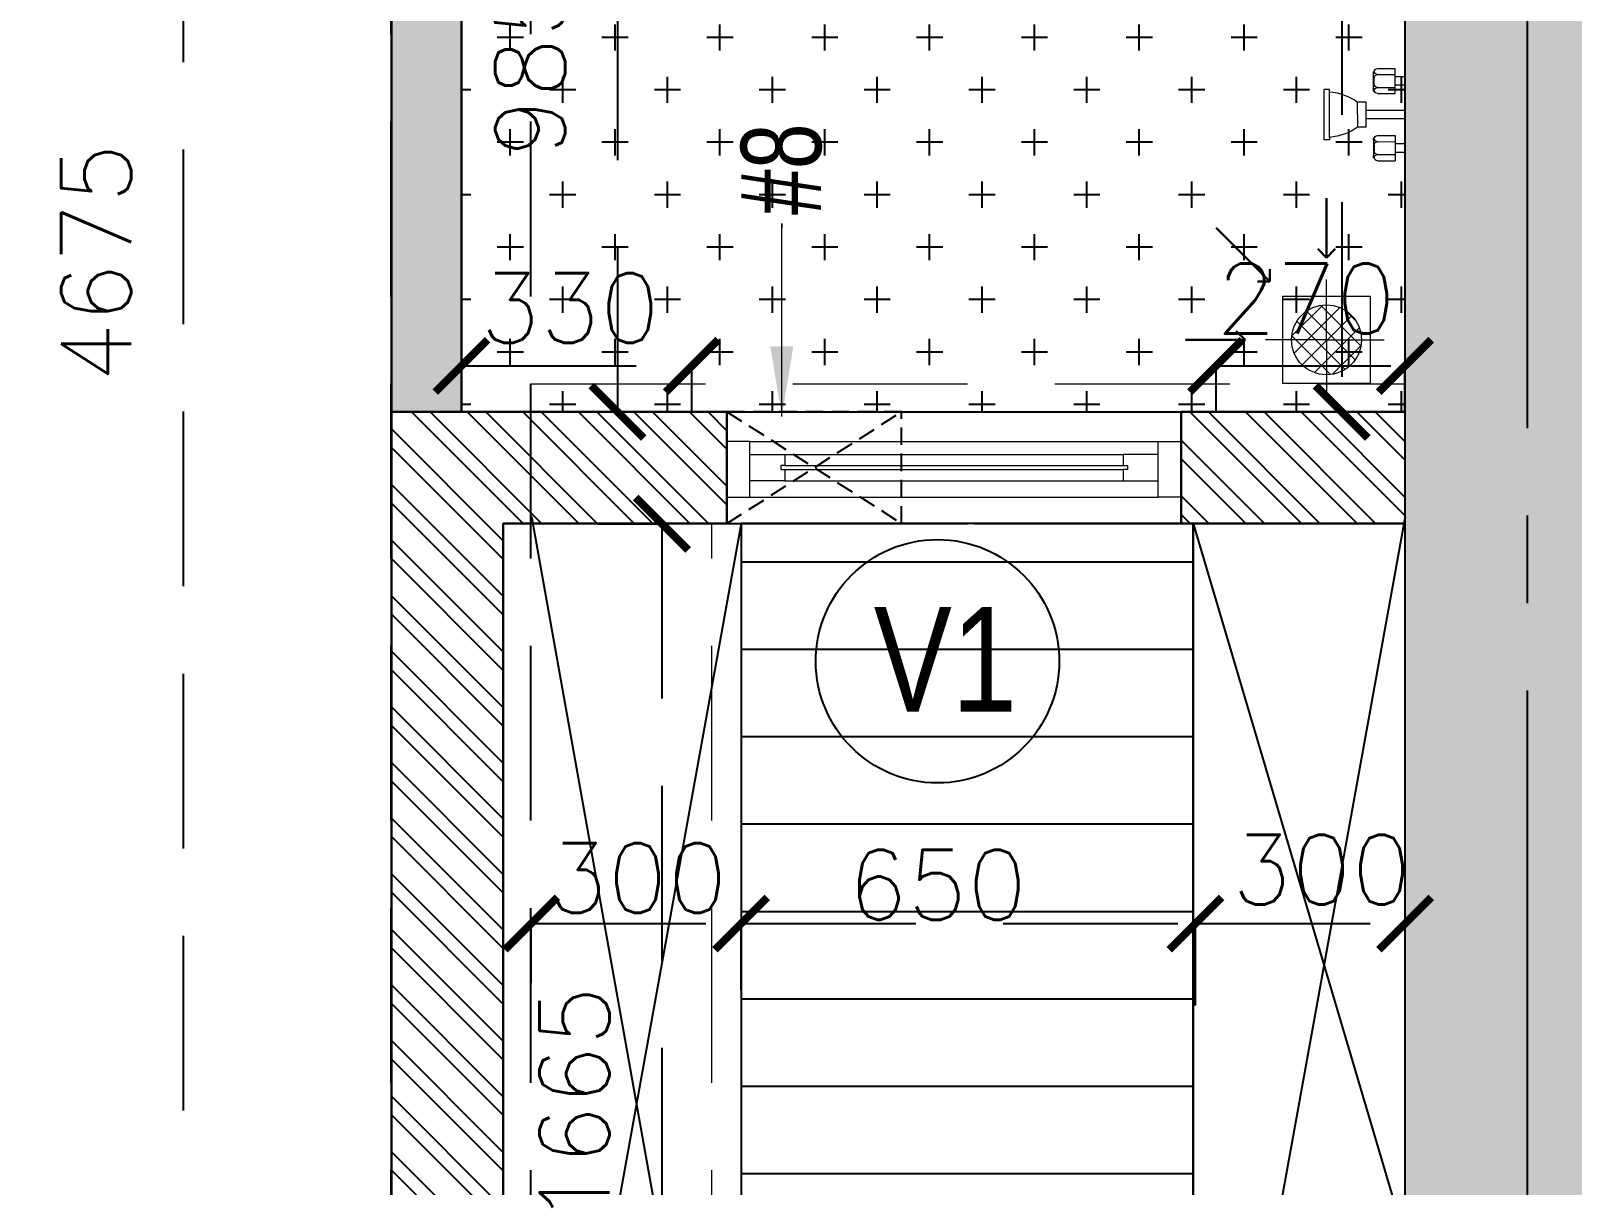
# Model space of a CAD drawing. Header units: millimetres. Extents: x 1167879 to 1231451, y -5731814 to -5645217.
# Drawn here: x 1225396 to 1227601, y -5718505 to -5716854 of the extents above; entities that cross this region are included whole.
import ezdxf
from ezdxf.enums import TextEntityAlignment as Align

# ---------------------------------------------------------------- set-up
doc = ezdxf.new("R2010")
doc.units = ezdxf.units.MM
doc.header["$LTSCALE"] = 1000
doc.header["$MEASUREMENT"] = 0
for name, pattern in [('3BHK-A$0$AUDIT_D_120904163729-0', [0]), ('3BHK-A$0$HIDDEN', [0.375, 0.25, -0.125]), ('AUDIT_D_120904163729-0', [0]), ('T8(T9 IS SIMILAR) - DIMENSION & TEXTING$0$HIDDEN', [0.375, 0.25, -0.125]), ('T8(T9 IS SIMILAR)$0$$0$HIDDEN', [0.375, 0.25, -0.125]), ('T8(T9 IS SIMILAR)$0$HIDDEN', [0.375, 0.25, -0.125]), ('T8_REFUGE COLUMNS$0$CENTER2', [1.125, 0.75, -0.125, 0.125, -0.125])]:
    doc.linetypes.add(name, pattern=pattern)
doc.layers.get('0').update_dxf_attribs({"linetype": 'AUDIT_D_120904163729-0'})
for name, color, linetype in [('3BHK-A$0$A-HATCH -160', 251, '3BHK-A$0$AUDIT_D_120904163729-0'), ('3BHK-A$0$A-TOI SUNK 50MM', 8, 'Continuous'), ('3BHK-A$0$CUT-OUT', 49, 'Continuous'), ('3BHK-A$0$ELE 1', 1, 'Continuous'), ('T8(T9 IS SIMILAR) - DIMENSION & TEXTING$0$A-DIMENSIONS', 2, 'T8(T9 IS SIMILAR) - DIMENSION & TEXTING$0$HIDDEN'), ('T8(T9 IS SIMILAR) - DIMENSION & TEXTING$0$a-window-no', 125, 'Continuous'), ('T8(T9 IS SIMILAR)$0$$6$a-beam 2', 50, 'Continuous'), ('T8(T9 IS SIMILAR)$0$S-BEAM', 20, 'T8(T9 IS SIMILAR)$0$$0$HIDDEN'), ('T8_REFUGE COLUMNS$0$A-CENTERLINE', 193, 'T8_REFUGE COLUMNS$0$CENTER2'), ('T8_REFUGE COLUMNS$0$A-RCC COLS', 3, 'Continuous'), ('T8_TYPICAL COLUMNS$0$A-RCC COLS', 3, 'Continuous')]:
    doc.layers.add(name, color=color, linetype=linetype)
for name, color, linetype, lineweight in [('3BHK-A$0$a-TOI-fixtures', 251, 'Continuous', 0), ('3BHK-A$0$A-WALL- 160', 6, 'Continuous', 30), ('3BHK-A$0$Ventilator', 5, 'Continuous', 0), ('T8(T9 IS SIMILAR) - DIMENSION & TEXTING$0$R0-18-10-2014-T1-1st Podium Floor Plan$0$Text', 2, 'Continuous', 0), ('T8(T9 IS SIMILAR)$0$D&W', 8, 'Continuous', 25), ('T8(T9 IS SIMILAR)$0$SCPL BEAM', 191, 'T8(T9 IS SIMILAR)$0$$0$HIDDEN', 13)]:
    doc.layers.add(name, color=color, linetype=linetype, lineweight=lineweight)
doc.layers.add('T8_REFUGE COLUMNS$0$COL-HATCH', color=7, linetype='Continuous', lineweight=25, true_color=0xa3a3a3)
doc.styles.add('3BHK-A$0$Romans 1', font='romans.shx', dxfattribs={"height": 100})
doc.styles.add('T8(T9 IS SIMILAR) - DIMENSION & TEXTING$0$ARIAL ARROW', font='swisscl.ttf')
doc.styles.add('T8(T9 IS SIMILAR) - DIMENSION & TEXTING$0$LODHA STANDERD', font='sanss___.ttf')
doc.styles.add('T8(T9 IS SIMILAR) - DIMENSION & TEXTING$0$Romans 1', font='romans.shx', dxfattribs={"height": 100})
doc.styles.add('T8(T9 IS SIMILAR) - DIMENSION & TEXTING$0$Tahoma', font='tahoma.ttf')
doc.dimstyles.new('3BHK-A$0$ALPINE S', dxfattribs={"dimscale": 0, "dimtxt": 100, "dimasz": 75, "dimexe": 0, "dimexo": 0, "dimgap": 75, "dimtad": 1, "dimdec": 0, "dimzin": 0, "dimdsep": 46, "dimtxsty": '3BHK-A$0$Romans 1', "dimblk": '3BHK-A$0$_ArchTick', "dimcen": 0.09, "dimclrd": 256, "dimclre": 256, "dimclrt": 7, "dimadec": 0, "dimazin": 0, "dimtfac": 1, "dimtdec": 0, "dimtofl": 0, "dimtmove": 1, "dimatfit": 0, "dimldrblk": '3BHK-A$0$_Open90', "dimfxl": 1, "dimtolj": 1, "dimtzin": 0, "dimarcsym": 0})
doc.dimstyles.new('T8(T9 IS SIMILAR) - DIMENSION & TEXTING$0$ALPINE S', dxfattribs={"dimscale": 0, "dimtxt": 100, "dimasz": 75, "dimexe": 0, "dimexo": 0, "dimgap": 75, "dimtad": 1, "dimdec": 0, "dimzin": 0, "dimdsep": 46, "dimtxsty": 'T8(T9 IS SIMILAR) - DIMENSION & TEXTING$0$Romans 1', "dimblk": 'T8(T9 IS SIMILAR) - DIMENSION & TEXTING$0$_ArchTick', "dimcen": 0.09, "dimclrd": 256, "dimclre": 256, "dimclrt": 7, "dimadec": 0, "dimazin": 0, "dimtfac": 1, "dimtdec": 0, "dimtofl": 0, "dimtmove": 1, "dimatfit": 0, "dimldrblk": 'T8(T9 IS SIMILAR) - DIMENSION & TEXTING$0$_Open90', "dimfxl": 1, "dimtolj": 1, "dimtzin": 0, "dimarcsym": 0})
doc.dimstyles.new('T8(T9 IS SIMILAR) - DIMENSION & TEXTING$0$SAMATA STD', dxfattribs={"dimtxt": 100, "dimasz": 50, "dimexe": 50, "dimexo": 50, "dimgap": 10, "dimtad": 0, "dimdec": 0, "dimrnd": 5, "dimzin": 0, "dimdsep": 46, "dimtxsty": 'T8(T9 IS SIMILAR) - DIMENSION & TEXTING$0$Tahoma', "dimblk": 'T8(T9 IS SIMILAR) - DIMENSION & TEXTING$0$_Origin2', "dimcen": -50, "dimdle": 50, "dimclrd": 7, "dimclre": 7, "dimclrt": 7, "dimadec": 0, "dimazin": 0, "dimtfac": 1, "dimtdec": 0, "dimtmove": 1, "dimatfit": 3, "dimfxl": 150, "dimtfill": 1, "dimtolj": 1, "dimtzin": 0, "dimlwd": -1, "dimlwe": -1, "dimarcsym": 0})
pattern_1 = [(45, (-0.65, 1285.594), (-39.77475644, 39.77475644), []), (45, (25.864, 1285.594), (-39.77475644, 39.77475644), [])]

# ---------------------------------------------------------------- blocks, each defined once
blk = doc.blocks.new('T8(T9 IS SIMILAR) - DIMENSION & TEXTING$0$WINDOW TAG')
at = {"layer": 'T8(T9 IS SIMILAR) - DIMENSION & TEXTING$0$a-window-no'}
blk.add_circle((0, 0), 174.1, dxfattribs=at)
at = {"layer": 'T8(T9 IS SIMILAR) - DIMENSION & TEXTING$0$a-window-no', "style": 'T8(T9 IS SIMILAR) - DIMENSION & TEXTING$0$LODHA STANDERD'}
blk.add_attdef('WINDOW', text='', height=150, dxfattribs=at).set_placement((11.3, 2.8), align=Align.MIDDLE_CENTER)
blk = doc.blocks.new('T8(T9 IS SIMILAR) - DIMENSION & TEXTING$0$_ArchTick')
at = {"color": 0, "linetype": 'ByBlock', "const_width": 0.15}
blk.add_lwpolyline([(-0.5, -0.5), (0.5, 0.5)], dxfattribs=at)
blk = doc.blocks.new('*D385')
at = {"layer": 'T8(T9 IS SIMILAR) - DIMENSION & TEXTING$0$A-DIMENSIONS', "linetype": 'T8(T9 IS SIMILAR) - DIMENSION & TEXTING$0$HIDDEN', "lineweight": -2, "transparency": 16777216}
for p, q in [((1226111.8, -5718216.1), (1226111.8, -5718130.7)), ((1226412, -5718225.8), (1226412, -5718130.7))]:
    blk.add_line(p, q, dxfattribs=at)
at = {"layer": 'T8(T9 IS SIMILAR) - DIMENSION & TEXTING$0$A-DIMENSIONS', "lineweight": -2, "transparency": 16777216}
blk.add_line((1226111.8, -5718130.7), (1226412, -5718130.7), dxfattribs=at)
at = {"layer": 'T8(T9 IS SIMILAR) - DIMENSION & TEXTING$0$A-DIMENSIONS', "linetype": 'ByBlock', "lineweight": -2, "transparency": 16777216, "xscale": 75, "yscale": 75, "zscale": 75, "rotation": 180}
blk.add_blockref('T8(T9 IS SIMILAR) - DIMENSION & TEXTING$0$_ArchTick', (1226111.8, -5718130.7), dxfattribs=at)
at = {"layer": 'T8(T9 IS SIMILAR) - DIMENSION & TEXTING$0$A-DIMENSIONS', "linetype": 'ByBlock', "lineweight": -2, "transparency": 16777216, "xscale": 75, "yscale": 75, "zscale": 75}
blk.add_blockref('T8(T9 IS SIMILAR) - DIMENSION & TEXTING$0$_ArchTick', (1226412, -5718130.7), dxfattribs=at)
at = {"layer": 'T8(T9 IS SIMILAR) - DIMENSION & TEXTING$0$A-DIMENSIONS', "color": 7, "linetype": 'ByBlock', "transparency": 16777216, "insert": (1226264, -5718065.6), "char_height": 100, "attachment_point": 5, "style": 'T8(T9 IS SIMILAR) - DIMENSION & TEXTING$0$Romans 1'}
blk.add_mtext('\\A1;300', dxfattribs=at)
blk = doc.blocks.new('T8(T9 IS SIMILAR) - DIMENSION & TEXTING$0$_Open90')
at = {"color": 0, "linetype": 'ByBlock', "lineweight": -2}
for p, q in [((-0.5, 0.5), (0, 0)), ((0, 0), (-1, 0)), ((0, 0), (-0.5, -0.5))]:
    blk.add_line(p, q, dxfattribs=at)
blk = doc.blocks.new('*D386')
at = {"layer": 'T8(T9 IS SIMILAR) - DIMENSION & TEXTING$0$A-DIMENSIONS', "linetype": 'T8(T9 IS SIMILAR) - DIMENSION & TEXTING$0$HIDDEN', "lineweight": -2, "transparency": 16777216}
for p, q in [((1226206.8, -5717558.7), (1226298.8, -5717558.7)), ((1226191.8, -5719223.5), (1226298.8, -5719223.5))]:
    blk.add_line(p, q, dxfattribs=at)
at = {"layer": 'T8(T9 IS SIMILAR) - DIMENSION & TEXTING$0$A-DIMENSIONS', "lineweight": -2, "transparency": 16777216}
blk.add_line((1226298.8, -5717558.7), (1226298.8, -5719223.5), dxfattribs=at)
at = {"layer": 'T8(T9 IS SIMILAR) - DIMENSION & TEXTING$0$A-DIMENSIONS', "linetype": 'ByBlock', "lineweight": -2, "transparency": 16777216, "xscale": 75, "yscale": 75, "zscale": 75}
for p, rotation in [((1226298.8, -5717558.7), 90), ((1226298.8, -5719223.5), 270)]:
    blk.add_blockref('T8(T9 IS SIMILAR) - DIMENSION & TEXTING$0$_ArchTick', p, dxfattribs=dict(at, rotation=rotation))
at = {"layer": 'T8(T9 IS SIMILAR) - DIMENSION & TEXTING$0$A-DIMENSIONS', "color": 7, "linetype": 'ByBlock', "transparency": 16777216, "insert": (1226173.8, -5718391.1), "char_height": 100, "attachment_point": 5, "rotation": 90, "style": 'T8(T9 IS SIMILAR) - DIMENSION & TEXTING$0$Romans 1'}
blk.add_mtext('\\A1;1665', dxfattribs=at)
blk = doc.blocks.new('*D390')
at = {"layer": 'T8(T9 IS SIMILAR) - DIMENSION & TEXTING$0$A-DIMENSIONS', "linetype": 'T8(T9 IS SIMILAR) - DIMENSION & TEXTING$0$HIDDEN', "lineweight": -2, "transparency": 16777216}
for p, q in [((1227016, -5714848.7), (1227271.4, -5714848.7)), ((1227061.8, -5717398.7), (1227271.4, -5717398.7))]:
    blk.add_line(p, q, dxfattribs=at)
at = {"layer": 'T8(T9 IS SIMILAR) - DIMENSION & TEXTING$0$A-DIMENSIONS', "lineweight": -2, "transparency": 16777216}
blk.add_line((1227271.4, -5714848.7), (1227271.4, -5717398.7), dxfattribs=at)
at = {"layer": 'T8(T9 IS SIMILAR) - DIMENSION & TEXTING$0$A-DIMENSIONS', "linetype": 'ByBlock', "lineweight": -2, "transparency": 16777216, "xscale": 75, "yscale": 75, "zscale": 75}
for p, rotation in [((1227271.4, -5714848.7), 90), ((1227271.4, -5717398.7), 270)]:
    blk.add_blockref('T8(T9 IS SIMILAR) - DIMENSION & TEXTING$0$_ArchTick', p, dxfattribs=dict(at, rotation=rotation))
at = {"layer": 'T8(T9 IS SIMILAR) - DIMENSION & TEXTING$0$A-DIMENSIONS', "color": 7, "linetype": 'ByBlock', "transparency": 16777216, "insert": (1227146.4, -5716123.7), "char_height": 100, "attachment_point": 5, "rotation": 90, "style": 'T8(T9 IS SIMILAR) - DIMENSION & TEXTING$0$Romans 1'}
blk.add_mtext('\\A1;2550', dxfattribs=at)
blk = doc.blocks.new('*D393')
at = {"layer": 'T8(T9 IS SIMILAR) - DIMENSION & TEXTING$0$A-DIMENSIONS', "linetype": 'T8(T9 IS SIMILAR) - DIMENSION & TEXTING$0$HIDDEN', "lineweight": -2, "transparency": 16777216}
for p, q in [((1226011.9, -5716413.7), (1226235.3, -5716413.7)), ((1226011.9, -5717398.7), (1226235.3, -5717398.7))]:
    blk.add_line(p, q, dxfattribs=at)
at = {"layer": 'T8(T9 IS SIMILAR) - DIMENSION & TEXTING$0$A-DIMENSIONS', "lineweight": -2, "transparency": 16777216}
blk.add_line((1226235.3, -5716413.7), (1226235.3, -5717398.7), dxfattribs=at)
at = {"layer": 'T8(T9 IS SIMILAR) - DIMENSION & TEXTING$0$A-DIMENSIONS', "linetype": 'ByBlock', "lineweight": -2, "transparency": 16777216, "xscale": 75, "yscale": 75, "zscale": 75}
for p, rotation in [((1226235.3, -5716413.7), 90), ((1226235.3, -5717398.7), 270)]:
    blk.add_blockref('T8(T9 IS SIMILAR) - DIMENSION & TEXTING$0$_ArchTick', p, dxfattribs=dict(at, rotation=rotation))
at = {"layer": 'T8(T9 IS SIMILAR) - DIMENSION & TEXTING$0$A-DIMENSIONS', "color": 7, "linetype": 'ByBlock', "transparency": 16777216, "insert": (1226110.3, -5716906.2), "char_height": 100, "attachment_point": 5, "rotation": 90, "style": 'T8(T9 IS SIMILAR) - DIMENSION & TEXTING$0$Romans 1'}
blk.add_mtext('\\A1;985', dxfattribs=at)
blk = doc.blocks.new('*D394')
at = {"layer": 'T8(T9 IS SIMILAR) - DIMENSION & TEXTING$0$A-DIMENSIONS', "linetype": 'T8(T9 IS SIMILAR) - DIMENSION & TEXTING$0$HIDDEN', "lineweight": -2, "transparency": 16777216}
for p, q in [((1226011.9, -5717398.7), (1226011.9, -5717333)), ((1226341.8, -5717398.7), (1226341.8, -5717333))]:
    blk.add_line(p, q, dxfattribs=at)
at = {"layer": 'T8(T9 IS SIMILAR) - DIMENSION & TEXTING$0$A-DIMENSIONS', "lineweight": -2, "transparency": 16777216}
blk.add_line((1226011.9, -5717333), (1226341.8, -5717333), dxfattribs=at)
at = {"layer": 'T8(T9 IS SIMILAR) - DIMENSION & TEXTING$0$A-DIMENSIONS', "linetype": 'ByBlock', "lineweight": -2, "transparency": 16777216, "xscale": 75, "yscale": 75, "zscale": 75, "rotation": 180}
blk.add_blockref('T8(T9 IS SIMILAR) - DIMENSION & TEXTING$0$_ArchTick', (1226011.9, -5717333), dxfattribs=at)
at = {"layer": 'T8(T9 IS SIMILAR) - DIMENSION & TEXTING$0$A-DIMENSIONS', "linetype": 'ByBlock', "lineweight": -2, "transparency": 16777216, "xscale": 75, "yscale": 75, "zscale": 75}
blk.add_blockref('T8(T9 IS SIMILAR) - DIMENSION & TEXTING$0$_ArchTick', (1226341.8, -5717333), dxfattribs=at)
at = {"layer": 'T8(T9 IS SIMILAR) - DIMENSION & TEXTING$0$A-DIMENSIONS', "color": 7, "linetype": 'ByBlock', "transparency": 16777216, "insert": (1226167.3, -5717250.2), "char_height": 100, "attachment_point": 5, "style": 'T8(T9 IS SIMILAR) - DIMENSION & TEXTING$0$Romans 1'}
blk.add_mtext('\\A1;330', dxfattribs=at)
blk = doc.blocks.new('*D395')
at = {"layer": 'T8(T9 IS SIMILAR) - DIMENSION & TEXTING$0$A-DIMENSIONS', "linetype": 'T8(T9 IS SIMILAR) - DIMENSION & TEXTING$0$HIDDEN', "lineweight": -2, "transparency": 16777216}
for p, q in [((1227091.8, -5717398.7), (1227091.8, -5717333)), ((1227361.8, -5717398.7), (1227361.8, -5717333))]:
    blk.add_line(p, q, dxfattribs=at)
at = {"layer": 'T8(T9 IS SIMILAR) - DIMENSION & TEXTING$0$A-DIMENSIONS', "lineweight": -2, "transparency": 16777216}
blk.add_line((1227091.8, -5717333), (1227361.8, -5717333), dxfattribs=at)
at = {"layer": 'T8(T9 IS SIMILAR) - DIMENSION & TEXTING$0$A-DIMENSIONS', "linetype": 'ByBlock', "lineweight": -2, "transparency": 16777216, "xscale": 75, "yscale": 75, "zscale": 75, "rotation": 180}
blk.add_blockref('T8(T9 IS SIMILAR) - DIMENSION & TEXTING$0$_ArchTick', (1227091.8, -5717333), dxfattribs=at)
at = {"layer": 'T8(T9 IS SIMILAR) - DIMENSION & TEXTING$0$A-DIMENSIONS', "linetype": 'ByBlock', "lineweight": -2, "transparency": 16777216, "xscale": 75, "yscale": 75, "zscale": 75}
blk.add_blockref('T8(T9 IS SIMILAR) - DIMENSION & TEXTING$0$_ArchTick', (1227361.8, -5717333), dxfattribs=at)
at = {"layer": 'T8(T9 IS SIMILAR) - DIMENSION & TEXTING$0$A-DIMENSIONS', "color": 7, "linetype": 'ByBlock', "transparency": 16777216, "insert": (1227220.4, -5717236.7), "char_height": 100, "attachment_point": 5, "style": 'T8(T9 IS SIMILAR) - DIMENSION & TEXTING$0$Romans 1'}
blk.add_mtext('\\A1;270', dxfattribs=at)
blk = doc.blocks.new('*D325')
at = {"layer": 'T8(T9 IS SIMILAR) - DIMENSION & TEXTING$0$A-DIMENSIONS', "linetype": 'T8(T9 IS SIMILAR) - DIMENSION & TEXTING$0$HIDDEN', "lineweight": -2, "transparency": 16777216}
for p, q in [((1225447.5, -5714848.5), (1225614.3, -5714848.5)), ((1225447.5, -5719523.3), (1225614.3, -5719523.3))]:
    blk.add_line(p, q, dxfattribs=at)
at = {"layer": 'T8(T9 IS SIMILAR) - DIMENSION & TEXTING$0$A-DIMENSIONS', "lineweight": -2, "transparency": 16777216}
blk.add_line((1225614.3, -5719523.3), (1225614.3, -5714848.5), dxfattribs=at)
at = {"layer": 'T8(T9 IS SIMILAR) - DIMENSION & TEXTING$0$A-DIMENSIONS', "linetype": 'ByBlock', "lineweight": -2, "transparency": 16777216, "xscale": 75, "yscale": 75, "zscale": 75}
for p, rotation in [((1225614.3, -5714848.5), 90), ((1225614.3, -5719523.3), 270)]:
    blk.add_blockref('T8(T9 IS SIMILAR) - DIMENSION & TEXTING$0$_ArchTick', p, dxfattribs=dict(at, rotation=rotation))
at = {"layer": 'T8(T9 IS SIMILAR) - DIMENSION & TEXTING$0$A-DIMENSIONS', "color": 7, "linetype": 'ByBlock', "transparency": 16777216, "insert": (1225489.3, -5717185.9), "char_height": 100, "attachment_point": 5, "rotation": 90, "style": 'T8(T9 IS SIMILAR) - DIMENSION & TEXTING$0$Romans 1'}
blk.add_mtext('\\A1;4675', dxfattribs=at)
blk = doc.blocks.new('T8(T9 IS SIMILAR) - DIMENSION & TEXTING$0$_Origin2')
at = {"color": 0, "linetype": 'ByBlock', "lineweight": -2}
blk.add_line((-0.5, 0), (-1, 0), dxfattribs=at)
for radius in [0.5, 0.25]:
    blk.add_circle((0, 0), radius, dxfattribs=at)
blk = doc.blocks.new('*D193')
at = {"layer": 'T8(T9 IS SIMILAR) - DIMENSION & TEXTING$0$A-DIMENSIONS', "linetype": 'T8(T9 IS SIMILAR) - DIMENSION & TEXTING$0$HIDDEN', "lineweight": -2, "transparency": 16777216}
for p, q in [((1226412, -5718225.8), (1226412, -5718130.7)), ((1227062.1, -5718248), (1227062.1, -5718130.7))]:
    blk.add_line(p, q, dxfattribs=at)
at = {"layer": 'T8(T9 IS SIMILAR) - DIMENSION & TEXTING$0$A-DIMENSIONS', "lineweight": -2, "transparency": 16777216}
blk.add_line((1226412, -5718130.7), (1227062.1, -5718130.7), dxfattribs=at)
at = {"layer": 'T8(T9 IS SIMILAR) - DIMENSION & TEXTING$0$A-DIMENSIONS', "linetype": 'ByBlock', "lineweight": -2, "transparency": 16777216, "xscale": 75, "yscale": 75, "zscale": 75, "rotation": 180}
blk.add_blockref('T8(T9 IS SIMILAR) - DIMENSION & TEXTING$0$_ArchTick', (1226412, -5718130.7), dxfattribs=at)
at = {"layer": 'T8(T9 IS SIMILAR) - DIMENSION & TEXTING$0$A-DIMENSIONS', "linetype": 'ByBlock', "lineweight": -2, "transparency": 16777216, "xscale": 75, "yscale": 75, "zscale": 75}
blk.add_blockref('T8(T9 IS SIMILAR) - DIMENSION & TEXTING$0$_ArchTick', (1227062.1, -5718130.7), dxfattribs=at)
at = {"layer": 'T8(T9 IS SIMILAR) - DIMENSION & TEXTING$0$A-DIMENSIONS', "color": 7, "linetype": 'ByBlock', "transparency": 16777216, "insert": (1226692.9, -5718075.3), "char_height": 100, "attachment_point": 5, "style": 'T8(T9 IS SIMILAR) - DIMENSION & TEXTING$0$Romans 1'}
blk.add_mtext('\\A1;650', dxfattribs=at)
blk = doc.blocks.new('*D194')
at = {"layer": 'T8(T9 IS SIMILAR) - DIMENSION & TEXTING$0$A-DIMENSIONS', "linetype": 'T8(T9 IS SIMILAR) - DIMENSION & TEXTING$0$HIDDEN', "lineweight": -2, "transparency": 16777216}
for p, q in [((1227062.1, -5718248), (1227062.1, -5718130.7)), ((1227362.1, -5718248), (1227362.1, -5718130.7))]:
    blk.add_line(p, q, dxfattribs=at)
at = {"layer": 'T8(T9 IS SIMILAR) - DIMENSION & TEXTING$0$A-DIMENSIONS', "lineweight": -2, "transparency": 16777216}
blk.add_line((1227062.1, -5718130.7), (1227362.1, -5718130.7), dxfattribs=at)
at = {"layer": 'T8(T9 IS SIMILAR) - DIMENSION & TEXTING$0$A-DIMENSIONS', "linetype": 'ByBlock', "lineweight": -2, "transparency": 16777216, "xscale": 75, "yscale": 75, "zscale": 75, "rotation": 180}
blk.add_blockref('T8(T9 IS SIMILAR) - DIMENSION & TEXTING$0$_ArchTick', (1227062.1, -5718130.7), dxfattribs=at)
at = {"layer": 'T8(T9 IS SIMILAR) - DIMENSION & TEXTING$0$A-DIMENSIONS', "linetype": 'ByBlock', "lineweight": -2, "transparency": 16777216, "xscale": 75, "yscale": 75, "zscale": 75}
blk.add_blockref('T8(T9 IS SIMILAR) - DIMENSION & TEXTING$0$_ArchTick', (1227362.1, -5718130.7), dxfattribs=at)
at = {"layer": 'T8(T9 IS SIMILAR) - DIMENSION & TEXTING$0$A-DIMENSIONS', "color": 7, "linetype": 'ByBlock', "transparency": 16777216, "insert": (1227242.6, -5718053.6), "char_height": 100, "attachment_point": 5, "style": 'T8(T9 IS SIMILAR) - DIMENSION & TEXTING$0$Romans 1'}
blk.add_mtext('\\A1;300', dxfattribs=at)
blk = doc.blocks.new('T8_REFUGE COLUMNS')
at = {"layer": 'T8_REFUGE COLUMNS$0$COL-HATCH', "linetype": 'ByBlock'}
h = blk.add_hatch(color=256, dxfattribs=at)
h.dxf.hatch_style = 1
h.paths.add_polyline_path([(1227712.1, -5718799.9), (1227362.1, -5718799.9), (1227362.1, -5709299.9), (1227712.1, -5709299.9)])
at = {"layer": 'T8_REFUGE COLUMNS$0$A-CENTERLINE'}
blk.add_line((1227537.1, -5720797.2), (1227537.1, -5702690.8), dxfattribs=at)
at = {"layer": 'T8_REFUGE COLUMNS$0$A-RCC COLS', "linetype": 'ByBlock'}
blk.add_lwpolyline([(1227712.1, -5718799.9), (1227362.1, -5718799.9), (1227362.1, -5709299.9), (1227712.1, -5709299.9)], close=True, dxfattribs=at)
blk = doc.blocks.new('T8_TYPICAL COLUMNS')
at = {"layer": 'T8_TYPICAL COLUMNS$0$A-RCC COLS', "linetype": 'ByBlock'}
blk.add_blockref('T8_REFUGE COLUMNS', (0, 0), dxfattribs=at)
blk = doc.blocks.new('3BHK-A$0$V1')
at = {"layer": '3BHK-A$0$Ventilator'}
for p, q in [((1139503.9, -5700057.1), (1140153.9, -5700057.1)), ((1139503.9, -5700217.1), (1140153.9, -5700217.1))]:
    blk.add_line(p, q, dxfattribs=at)
at = {"layer": '3BHK-A$0$Ventilator', "color": 8}
for p, q in [((1139536.9, -5700094.6), (1140120.9, -5700094.6)), ((1139586.9, -5700118.3), (1140070.9, -5700118.3)), ((1139586.9, -5700155.8), (1140070.9, -5700155.8)), ((1139536.9, -5700174.6), (1140120.9, -5700174.6))]:
    blk.add_line(p, q, dxfattribs=at)
at = {"layer": '3BHK-A$0$Ventilator', "color": 5}
for p, q in [((1139586.9, -5700134.1), (1140070.9, -5700134.1)), ((1139586.9, -5700140.1), (1140070.9, -5700140.1))]:
    blk.add_line(p, q, dxfattribs=at)
at = {"layer": '3BHK-A$0$Ventilator', "color": 4}
for points in [[(1139503.9, -5700094.6), (1139536.9, -5700094.6), (1139536.9, -5700174.6), (1139503.9, -5700174.6)], [(1140153.9, -5700094.6), (1140120.9, -5700094.6), (1140120.9, -5700174.6), (1140153.9, -5700174.6)], [(1139586.9, -5700134.1), (1139586.9, -5700118.3), (1139536.9, -5700118.3), (1139536.9, -5700155.8), (1139586.9, -5700155.8), (1139586.9, -5700140.1), (1139580.9, -5700140.1), (1139580.9, -5700134.1)], [(1140070.9, -5700134.1), (1140070.9, -5700118.3), (1140120.9, -5700118.3), (1140120.9, -5700155.8), (1140070.9, -5700155.8), (1140070.9, -5700140.1), (1140076.9, -5700140.1), (1140076.9, -5700134.1)]]:
    blk.add_lwpolyline(points, close=True, dxfattribs=at)
blk = doc.blocks.new('3BHK-A$0$_ArchTick')
at = {"color": 0, "linetype": 'ByBlock', "const_width": 0.15}
blk.add_lwpolyline([(-0.5, -0.5), (0.5, 0.5)], dxfattribs=at)
blk = doc.blocks.new('3BHK-A$0$_Open90')
at = {"color": 0, "linetype": 'ByBlock', "lineweight": -2}
for p, q in [((0, 0), (-1, 0)), ((-0.5, 0.5), (0, 0)), ((0, 0), (-0.5, -0.5))]:
    blk.add_line(p, q, dxfattribs=at)
blk = doc.blocks.new('3BHK-A$0$SH-flat-2')
at = {"layer": '3BHK-A$0$a-TOI-fixtures'}
for p, q in [((14.6, 37.7, -0.1), (14.7, 73.7, -0.1)), ((39.9, 73.7, -0.1), (14.7, 73.7, -0.1)), ((45.9, 43.9, -0.1), (45.9, 66.8, -0.1)), ((0.1, 61.7, -0.1), (14.6, 61.7, -0.1)), ((0.1, 49.7, -0.1), (14.6, 49.7, -0.1)), ((39.7, 46.4, -0.1), (14.5, 46.5, -0.1)), ((39.8, 64.9, -0.1), (14.6, 65, -0.1)), ((44.6, 50.8, -0.1), (44.6, 60, -0.1)), ((39.8, 37.7, -0.1), (14.6, 37.7, -0.1)), ((43.4, 39.3, -0.1), (44.7, 40.8, -0.1)), ((56.2, -10.4, -0.1), (56.3, 25.6, -0.1)), ((56.3, 25.6, -0.1), (68.3, 25.6, -0.1)), ((68.2, -10.4, -0.1), (68.3, 25.6, -0.1)), ((108.4, -25.1, -0.1), (108.5, 40.1, -0.1)), ((108.5, 43.5, -0.1), (116.3, 43.5, -0.1)), ((108.5, 40.1, -0.1), (108.5, 43.5, -0.1)), ((116.2, -28.5, -0.1), (116.3, 43.5, -0.1)), ((0, 1.7, -0.1), (0, 13.7, -0.1)), ((0, 13.7, -0.1), (56.3, 13.6, -0.1)), ((0, 1.7, -0.1), (56.3, 1.6, -0.1)), ((56.2, -10.4, -0.1), (68.2, -10.4, -0.1)), ((-0.1, -34.3, -0.1), (14.4, -34.3, -0.1)), ((14.5, -22.3, -0.1), (14.4, -58.3, -0.1)), ((39.6, -31.1, -0.1), (14.4, -31, -0.1)), ((39.7, -22.3, -0.1), (14.5, -22.3, -0.1)), ((43.3, -24, -0.1), (44.6, -25.5, -0.1)), ((44.4, -35.5, -0.1), (44.4, -44.7, -0.1)), ((45.7, -28.6, -0.1), (45.7, -51.5, -0.1)), ((108.4, -25.1, -0.1), (108.4, -28.5, -0.1)), ((108.4, -28.5, -0.1), (116.2, -28.5, -0.1)), ((-0.1, -46.3, -0.1), (14.4, -46.3, -0.1)), ((39.5, -49.6, -0.1), (14.3, -49.5, -0.1)), ((39.6, -58.3, -0.1), (14.4, -58.3, -0.1))]:
    blk.add_line(p, q, dxfattribs=at)
for centre, radius, start, end in [((39.8, 69.7, -0.1), 4.8, 269.8776, 359.8776), ((39.9, 68.9, -0.1), 4.8, 359.8776, 89.8776), ((41.1, 66.8, -0.1), 4.8, 359.8776, 46.4449), ((39.8, 51.2, -0.1), 4.8, 269.8776, 359.8776), ((39.7, 41.6, -0.1), 4.8, 359.8776, 89.8776), ((39.8, 60, -0.1), 4.8, 359.8776, 89.8776), ((39.8, 42.5, -0.1), 4.8, 269.8776, 359.8776), ((41.1, 44, -0.1), 4.8, 319.2258, 359.8776), ((114.8, -40.2, -0.1), 80.5, 94.4595, 125.2375), ((115, 55.2, -0.1), 80.5, 234.5177, 265.2957), ((39.6, -26.3, -0.1), 4.8, 269.8776, 359.8776), ((39.6, -35.9, -0.1), 4.8, 359.8776, 89.8776), ((39.7, -27.1, -0.1), 4.8, 359.8776, 89.8776), ((40.9, -28.6, -0.1), 4.8, 359.8776, 40.5294), ((39.5, -44.7, -0.1), 4.8, 269.8776, 359.8776), ((39.5, -54.4, -0.1), 4.8, 359.8776, 89.8776), ((39.6, -53.5, -0.1), 4.8, 269.8776, 359.8776), ((40.9, -51.5, -0.1), 4.8, 313.3103, 359.8776)]:
    blk.add_arc(centre, radius, start, end, dxfattribs=at)
blk = doc.blocks.new('T8(T9 IS SIMILAR) - DIMENSION & TEXTING')
at = {"layer": 'T8(T9 IS SIMILAR) - DIMENSION & TEXTING$0$a-window-no'}
ref = blk.add_blockref('T8(T9 IS SIMILAR) - DIMENSION & TEXTING$0$WINDOW TAG', (1226693.1, -5717755.5), dxfattribs=at)
ref.add_attrib('WINDOW', 'V1', dxfattribs={"height": 150, "style": 'T8(T9 IS SIMILAR) - DIMENSION & TEXTING$0$LODHA STANDERD', "width": 0.8}).set_placement((1226704.4, -5717752.7), align=Align.MIDDLE_CENTER)
at = {"layer": 'T8(T9 IS SIMILAR) - DIMENSION & TEXTING$0$R0-18-10-2014-T1-1st Podium Floor Plan$0$Text', "linetype": 'ByBlock', "style": 'T8(T9 IS SIMILAR) - DIMENSION & TEXTING$0$ARIAL ARROW'}
blk.add_text('#8', height=114.75, rotation=90, dxfattribs=at).set_placement((1226526.6, -5717117, 0.5))
at = {"layer": 'T8(T9 IS SIMILAR) - DIMENSION & TEXTING$0$A-DIMENSIONS', "linetype": 'ByBlock'}
for base, p1, p2, angle, picture, middle in [((1225614.3, -5714848.5, 0.5), (1225447.5, -5719523.3, 1), (1225447.5, -5714848.5, 1), 270, '*D325', (1225489.3, -5717185.9, 0.5)), ((1227271.4, -5717398.7, 0.5), (1227016, -5714848.7, 0.5), (1227061.8, -5717398.7, 0.5), 270, '*D390', (1227146.4, -5716123.7, 0.5)), ((1226235.3, -5717398.7, 0.5), (1226011.9, -5716413.7, 0.5), (1226011.9, -5717398.7, 0.5), 90, '*D393', (1226110.3, -5716906.2, 0.5)), ((1226298.8, -5719223.5, 0.5), (1226206.8, -5717558.7, 0.5), (1226191.8, -5719223.5, 0.9), 270, '*D386', (1226173.8, -5718391.1, 0.5))]:
    dim = blk.add_linear_dim(base=base, p1=p1, p2=p2, angle=angle, dimstyle='T8(T9 IS SIMILAR) - DIMENSION & TEXTING$0$ALPINE S', override={"dimscale": 1, "dimfxl": 5, "dimarcsym": 1}, dxfattribs=at)
    dim.commit()
    dim.dimension.update_dxf_attribs({"geometry": picture, "text_midpoint": middle})
for base, p1, p2, picture, middle in [((1226341.8, -5717333, 0.5), (1226011.9, -5717398.7, 0.5), (1226341.8, -5717398.7, 0.5), '*D394', (1226167.3, -5717375.2, 0.5)), ((1227361.8, -5717333, 0.5), (1227091.8, -5717398.7, 0.5), (1227361.8, -5717398.7, 0.5), '*D395', (1227220.4, -5717361.7, 0.5)), ((1226412, -5718130.7, 0.5), (1226111.8, -5718216.1, 0.5), (1226412, -5718225.8, 0.5), '*D385', (1226264, -5718190.6, 0.5)), ((1227362.1, -5718130.7), (1227062.1, -5718248, 0.5), (1227362.1, -5718248), '*D194', (1227242.6, -5718178.6)), ((1227062.1, -5718130.7, 0.5), (1226412, -5718225.8, 0.5), (1227062.1, -5718248, 0.5), '*D193', (1226692.9, -5718200.3, 0.5))]:
    dim = blk.add_linear_dim(base=base, p1=p1, p2=p2, dimstyle='T8(T9 IS SIMILAR) - DIMENSION & TEXTING$0$ALPINE S', override={"dimscale": 1, "dimfxl": 5, "dimarcsym": 1}, dxfattribs=at)
    dim.commit()
    dim.dimension.update_dxf_attribs({"geometry": picture, "text_midpoint": middle, "dimtype": 128})
at = {"layer": 'T8(T9 IS SIMILAR) - DIMENSION & TEXTING$0$R0-18-10-2014-T1-1st Podium Floor Plan$0$Text'}
blk.add_leader([(1226470.4, -5717405.2, 0.5), (1226470.3, -5717129.3, 0.5), (1226470.4, -5717135.4, 0.5)], dimstyle='T8(T9 IS SIMILAR) - DIMENSION & TEXTING$0$SAMATA STD', override={"dimscale": 1, "dimasz": 100, "dimclrd": 2, "dimfxlon": 1, "dimarcsym": 1}, dxfattribs=at)
blk = doc.blocks.new('3BHK-A$0$A$C1DA736AB')
at = {"layer": '3BHK-A$0$a-TOI-fixtures', "linetype": 'ByBlock'}
for points in [[(117, 0.4, 0), (202.3, 0.4, 0)], [(81.7, -82.8, 0), (158.2, -159.9, 0)], [(0.4, -117, 0), (0.4, -202.3, 0)]]:
    blk.add_leader(points, dimstyle='3BHK-A$0$ALPINE S', override={"dimscale": 1, "dimasz": 25, "dimtad": 0, "dimfxl": 5, "dimtfill": 1, "dimarcsym": 1}, dxfattribs=at)
blk = doc.blocks.new('3BHK-A$0$Type-A-First Floor Plan-bottom-up$0$FLOOR TRAP-flat-6')
at = {"layer": '3BHK-A$0$a-TOI-fixtures'}
h = blk.add_hatch(dxfattribs=at)
h.set_pattern_fill('ACET-2D-_USER', color=256, scale=20, angle=45, style=0, double=1, pattern_type=0)
h.set_pattern_definition([(45, (-789896.981, 5385770.066), (-14.142135624, 14.142135624), []), (135, (-789896.981, 5385770.066), (-14.142135624, -14.142135624), [])])
edge = h.paths.add_edge_path()
edge.add_arc((150, 150), 50, 0, 360)
for q in [(150, 228.6), (67.6, 150), (237.4, 150), (150, 63.6)]:
    blk.add_line((150, 150), q, dxfattribs=at)
blk.add_lwpolyline([(87.5, 212.5), (212.5, 212.5), (212.5, 87.5), (87.5, 87.5)], close=True, dxfattribs=at)
blk.add_circle((150, 150), 50, dxfattribs=at)
at = {"layer": '3BHK-A$0$A-WALL- 160', "linetype": 'ByBlock'}
blk.add_blockref('3BHK-A$0$A$C1DA736AB', (149.6, 149.6, 0), dxfattribs=at)
blk = doc.blocks.new('3BHK-A')
at = {"layer": '3BHK-A$0$A-HATCH -160', "linetype": 'ByBlock'}
h = blk.add_hatch(dxfattribs=at)
h.set_pattern_fill('ZIGZAG', color=256, scale=250)
h.set_pattern_definition([(9e-15, (1e-08, 0), (31.25, 31.25), [31.25, -31.25]), (90, (31.25, 0), (-31.25, 31.25), [31.25, -31.25])])
h.paths.add_polyline_path([(1185182.8, -5714749.5), (1186532.7, -5714749.5), (1186532.7, -5714149.5), (1186632.7, -5714149.5), (1186632.7, -5714749.5), (1188712.7, -5714749.5), (1188712.7, -5714049.5), (1189032.5, -5714049.5), (1189032.5, -5714149.5), (1188812.7, -5714149.5), (1188812.7, -5715449.5), (1189032.5, -5715449.5), (1189032.5, -5715549.5), (1188712.7, -5715549.5), (1188712.7, -5714849.5), (1186632.7, -5714849.5), (1186632.7, -5715664.5), (1186532.7, -5715664.5), (1186532.7, -5714849.5), (1185182.8, -5714849.5)])
h.paths.add_polyline_path([(1185182.8, -5713249.5), (1185782.7, -5713249.5), (1185782.7, -5713149.5), (1185182.8, -5713149.5)])
h.paths.add_polyline_path([(1186532.7, -5710699.5), (1186632.7, -5710699.5), (1186632.7, -5713249.5), (1186532.7, -5713249.5)])
h.paths.add_polyline_path([(1186532.7, -5717399.5), (1186632.7, -5717399.5), (1186632.7, -5716414.5), (1186532.7, -5716414.5)])
h.paths.add_polyline_path([(1194902.2, -5715375), (1194082.3, -5715375), (1194082.3, -5715475), (1194902.2, -5715475)])
h.paths.add_polyline_path([(1195782.2, -5715375), (1196682.2, -5715375), (1196682.2, -5715475), (1195782.2, -5715475)])
h.paths.add_polyline_path([(1194132.5, -5714149.9), (1196532.4, -5714149.9), (1196532.4, -5714049.9), (1194132.5, -5714049.9)])
h.paths.add_polyline_path([(1197432.4, -5711800.2), (1197532.4, -5711800.2), (1197532.4, -5714149.9), (1197432.4, -5714149.9)])
h.paths.add_polyline_path([(1198282.4, -5714149.9), (1198958.7, -5714149.9), (1198958.7, -5714049.9), (1198282.4, -5714049.9)])
h.paths.add_polyline_path([(1196871.9, -5720208.6), (1196082.2, -5720209.7), (1196082.3, -5720109.7), (1196082.2, -5720109.7), (1196182.2, -5720109.7), (1196871.9, -5720108.6)])
h.paths.add_polyline_path([(1193397.2, -5709939.9), (1193882.3, -5709939.6), (1193882.3, -5710040.1), (1193397.3, -5710040.1)])
h.paths.add_polyline_path([(1186632.7, -5708554.7), (1187192.3, -5708554.8), (1187192.3, -5708654.7), (1186632.7, -5708654.7)])
h.paths.add_polyline_path([(1194182.3, -5715724), (1194082.3, -5715724), (1194082.3, -5715474), (1194182.3, -5715474)])
h = blk.add_hatch(dxfattribs=at)
h.set_pattern_fill('ANSI32', color=256, scale=150)
h.set_pattern_definition(pattern_1)
h.paths.add_polyline_path([(1185182.8, -5717399.7), (1185502.8, -5717399.7), (1185502.8, -5717559.7), (1185182.8, -5717559.7)])
h = blk.add_hatch(dxfattribs=at)
h.set_pattern_fill('ANSI32', color=256, scale=150)
h.set_pattern_definition(pattern_1)
h.paths.add_polyline_path([(1186107.7, -5719684.9), (1186107.7, -5719524.7), (1186472.7, -5719524.7), (1186472.7, -5717559.7), (1186152.8, -5717559.7), (1186152.8, -5717399.7), (1186632.7, -5717399.7), (1186632.7, -5719524.7), (1186632.7, -5719523.4), (1186632.7, -5719683.5)])
at = {"layer": '3BHK-A$0$A-TOI SUNK 50MM'}
h = blk.add_hatch(dxfattribs=at)
h.set_pattern_fill('CROSS', color=256, scale=300, style=0)
h.set_pattern_definition([(9e-15, (-0.65, 1286.84), (75, 75), [37.5, -112.5]), (90, (18.1, 1268.09), (-75, 75), [37.5, -112.5])])
h.paths.add_polyline_path([(1186532.7, -5713148.5), (1185182.4, -5713148.5), (1185182.4, -5710698.5), (1186532.7, -5710698.5)])
h.paths.add_polyline_path([(1185182.4, -5714848.6), (1186532.7, -5714848.6), (1186532.7, -5717398.5), (1185182.4, -5717398.5)])
at = {"layer": '3BHK-A$0$CUT-OUT'}
h = blk.add_hatch(dxfattribs=at)
h.set_pattern_fill('ANSI31', color=256, scale=1000, angle=135)
h.set_pattern_definition([(180, (23757.98, 261.17), (-2e-14, -125), [])])
h.paths.add_polyline_path([(1186472.3, -5719523.5), (1184992.7, -5719523.5), (1184992.7, -5719223.5), (1185485.5, -5719223.5), (1185485.5, -5717558.5), (1186132.6, -5717558.5), (1186132.6, -5719223.5), (1186472.6, -5719223.5)])
at = {"linetype": '3BHK-A$0$HIDDEN', "ltscale": 0.1}
for p, q in [((1186152.8, -5717558.5, 0), (1185902.8, -5717398.5, 0)), ((1186152.8, -5717398.5, 0), (1185902.8, -5717558.5, 0))]:
    blk.add_line(p, q, dxfattribs=at)
at = {"linetype": '3BHK-A$0$HIDDEN', "ltscale": 0.1, "elevation": 0}
blk.add_lwpolyline([(1186152.8, -5717558.5), (1185902.8, -5717558.5), (1185902.8, -5717398.5), (1186152.8, -5717398.5)], close=True, dxfattribs=at)
at = {"layer": '3BHK-A$0$A-TOI SUNK 50MM', "elevation": 0}
blk.add_lwpolyline([(1185182.4, -5714848.6), (1186532.7, -5714848.6), (1186532.7, -5717398.5), (1185182.4, -5717398.5)], close=True, dxfattribs=at)
at = {"layer": '3BHK-A$0$A-WALL- 160', "linetype": 'ByBlock'}
for p, q in [((1186532.7, -5716413.5, 0), (1186532.7, -5717398.5, 0)), ((1186632.7, -5716413.5, 0), (1186632.7, -5717398.5, 0)), ((1185502.8, -5717398.5, 0), (1185182.8, -5717398.5, 0)), ((1185502.8, -5717398.5, 0), (1185502.8, -5717558.5, 0)), ((1186152.8, -5717398.5, 0), (1186152.8, -5717558.5, 0)), ((1186632.7, -5717398.5, 0), (1186152.8, -5717398.5, 0)), ((1186632.7, -5719683.5, 0), (1186632.7, -5717398.5, 0)), ((1185502.8, -5717558.5, 0), (1185182.8, -5717558.5, 0)), ((1186472.7, -5717558.5, 0), (1186152.8, -5717558.5, 0)), ((1186472.7, -5719523.5, 0), (1186472.7, -5717558.5, 0))]:
    blk.add_line(p, q, dxfattribs=at)
at = {"layer": '3BHK-A$0$CUT-OUT'}
for p, q in [((1185485.5, -5717558.5, 0), (1184992.7, -5719223.5, 0.6)), ((1185182.4, -5717548.4, 0), (1185485.5, -5719223.5, 0.6)), ((1186132.3, -5717558.5, 0), (1186432.7, -5719223.4, 0.6)), ((1186432.6, -5717548.4, 0), (1186132.6, -5719223.5, 0.6))]:
    blk.add_line(p, q, dxfattribs=at)
at = {"layer": '3BHK-A$0$CUT-OUT', "elevation": 0.4}
blk.add_lwpolyline([(1186472.3, -5719523.5), (1184992.7, -5719523.5), (1184992.7, -5719223.5), (1185485.5, -5719223.5), (1185485.5, -5717558.5), (1186132.6, -5717558.5), (1186132.6, -5719223.5), (1186472.6, -5719223.5)], close=True, dxfattribs=at)
at = {"layer": '3BHK-A$0$ELE 1', "linetype": 'ByBlock'}
for p, q in [((1185485.5, -5717558.5, 0.4), (1185485.5, -5719223.5, 0.6)), ((1186132.6, -5717558.5, 0), (1186132.6, -5719223.5, 0))]:
    blk.add_line(p, q, dxfattribs=at)
at = {"layer": '3BHK-A$0$a-TOI-fixtures', "rotation": 0.1224073994746988}
blk.add_blockref('3BHK-A$0$SH-flat-2', (1185182.1, -5716981.2, 0.1), dxfattribs=at)
at = {"layer": '3BHK-A$0$a-TOI-fixtures', "extrusion": (0, 0, -1), "zscale": -0.9999999999999998, "rotation": 179.9999999999999}
blk.add_blockref('3BHK-A$0$Type-A-First Floor Plan-bottom-up$0$FLOOR TRAP-flat-6', (-1185144.9, -5717145.6, 0.4), dxfattribs=at)
at = {"layer": '3BHK-A$0$A-WALL- 160', "linetype": 'ByBlock', "rotation": 180}
blk.add_blockref('3BHK-A$0$V1', (2325656.7, -11417615.5, 0), dxfattribs=at)
blk = doc.blocks.new('T8(T9 IS SIMILAR)')
at = {"layer": 'T8(T9 IS SIMILAR)$0$D&W', "linetype": 'ByBlock'}
blk.add_blockref('T8_TYPICAL COLUMNS', (0, 0), dxfattribs=at)
at = {"layer": 'T8(T9 IS SIMILAR)$0$D&W', "linetype": 'ByBlock', "xscale": -1}
blk.add_blockref('3BHK-A', (2412544.6, 0, 0.5), dxfattribs=at)
at = {"layer": 'T8(T9 IS SIMILAR)$0$$6$a-beam 2', "linetype": 'ByBlock'}
blk.add_blockref('T8(T9 IS SIMILAR) - DIMENSION & TEXTING', (0, 0), dxfattribs=at)
at = {"layer": 'T8(T9 IS SIMILAR)$0$S-BEAM'}
for p, q in [((1225911.2, -5719483.5, -0.5), (1225911.2, -5714846.5, -0.4)), ((1226111.2, -5719483.5, -0.5), (1226111.2, -5714846.5, -0.4))]:
    blk.add_line(p, q, dxfattribs=at)
at = {"layer": 'T8(T9 IS SIMILAR)$0$S-BEAM', "linetype": 'T8(T9 IS SIMILAR)$0$HIDDEN'}
blk.add_line((1226111.2, -5717558.4, -0.5), (1227361.2, -5717558.4, -0.4), dxfattribs=at)
at = {"layer": 'T8(T9 IS SIMILAR)$0$SCPL BEAM', "linetype": 'T8(T9 IS SIMILAR)$0$HIDDEN'}
blk.add_line((1226111.2, -5717358.4, -0.5), (1227361.2, -5717358.4, -0.4), dxfattribs=at)
at = {"layer": 'T8(T9 IS SIMILAR)$0$SCPL BEAM', "linetype": 'T8(T9 IS SIMILAR)$0$HIDDEN', "elevation": -0.5}
blk.add_lwpolyline([(1227058.4, -5719483.5), (1226370, -5719483.5), (1226370, -5717558.7), (1227058.4, -5717558.7)], close=True, dxfattribs=at)

msp = doc.modelspace()

# ---------------------------------------------------------------- block references
at = {"linetype": 'ByBlock'}
msp.add_blockref('T8(T9 IS SIMILAR) - DIMENSION & TEXTING', (0, 0), dxfattribs=at)

# ---------------------------------------------------------------- next in the draw order: block references
msp.add_blockref('T8(T9 IS SIMILAR)', (0, 0), dxfattribs=at)

doc.saveas('drawing.dxf')
